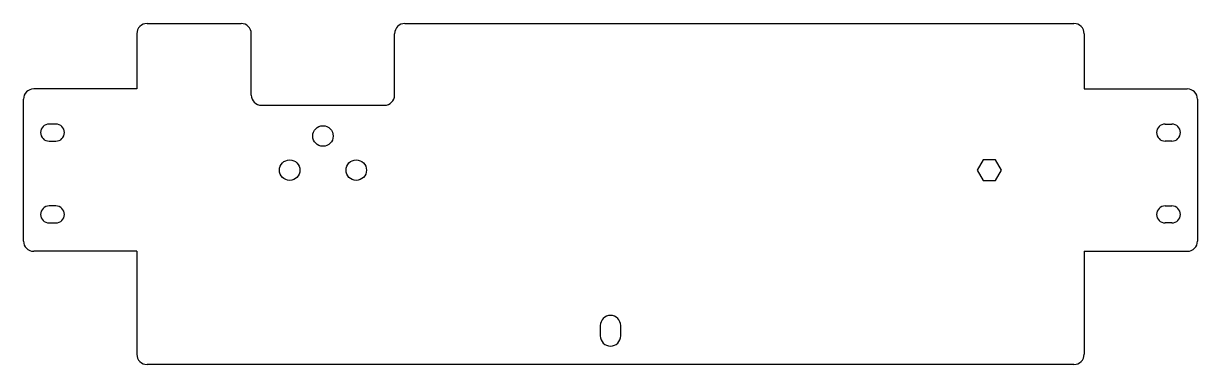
# Model space of a CAD drawing. Header units: millimetres. Extents: x 0 to 344, y 0 to 100.
import ezdxf

# ---------------------------------------------------------------- set-up
doc = ezdxf.new("R2010")
doc.units = ezdxf.units.MM

msp = doc.modelspace()

# ---------------------------------------------------------------- linework, layer by layer
at = {"color": 7, "linetype": 'Continuous', "lineweight": 25}
for p, q in [((36.21, 100), (63.75, 100)), ((111.75, 100), (307.79, 100)), ((33.21, 97), (33.21, 80.79)), ((66.75, 79), (66.75, 97)), ((108.75, 79), (108.75, 97)), ((310.79, 97), (310.79, 80.79)), ((33.21, 80.79), (3, 80.79)), ((310.79, 80.79), (341, 80.79)), ((0, 36.21), (0, 77.79)), ((69.75, 76), (105.75, 76)), ((344, 77.79), (344, 36.21)), ((9.5, 70.5), (7.5, 70.5)), ((334.5, 70.5), (336.5, 70.5)), ((7.5, 65.5), (9.5, 65.5)), ((336.5, 65.5), (334.5, 65.5)), ((281.24, 60.05), (279.48, 57)), ((284.76, 60.05), (281.24, 60.05)), ((286.52, 57), (284.76, 60.05)), ((279.48, 57), (281.24, 53.95)), ((284.76, 53.95), (286.52, 57)), ((281.24, 53.95), (284.76, 53.95)), ((9.5, 46.5), (7.5, 46.5)), ((334.5, 46.5), (336.5, 46.5)), ((7.5, 41.5), (9.5, 41.5)), ((336.5, 41.5), (334.5, 41.5)), ((33.21, 33.21), (3, 33.21)), ((33.21, 33.21), (33.21, 3)), ((310.79, 33.21), (341, 33.21)), ((310.79, 33.21), (310.79, 3)), ((169, 11.4), (169, 8.4)), ((175, 8.4), (175, 11.4)), ((307.79, 0), (36.21, 0))]:
    msp.add_line(p, q, dxfattribs=at)
for centre in [(87.75, 67), (78, 57), (97.5, 57)]:
    msp.add_circle(centre, 3, dxfattribs=at)
for centre, radius, start, end in [((36.21, 97), 3, 90, 180), ((63.75, 97), 3, 0, 90), ((111.75, 97), 3, 90, 180), ((307.79, 97), 3, 0, 90), ((3, 77.79), 3, 90, 180), ((341, 77.79), 3, 0, 90), ((69.75, 79), 3, 180, 270), ((105.75, 79), 3, 270, 0), ((7.5, 68), 2.5, 90, 270), ((9.5, 68), 2.5, 270, 90), ((334.5, 68), 2.5, 90, 270), ((336.5, 68), 2.5, 270, 90), ((7.5, 44), 2.5, 90, 270), ((9.5, 44), 2.5, 270, 90), ((334.5, 44), 2.5, 90, 270), ((336.5, 44), 2.5, 270, 90), ((3, 36.21), 3, 180, 270), ((341, 36.21), 3, 270, 0), ((172, 11.4), 3, 0, 180), ((172, 8.4), 3, 180, 0), ((36.21, 3), 3, 180, 270), ((307.79, 3), 3, 270, 0)]:
    msp.add_arc(centre, radius, start, end, dxfattribs=at)

doc.saveas('drawing.dxf')
